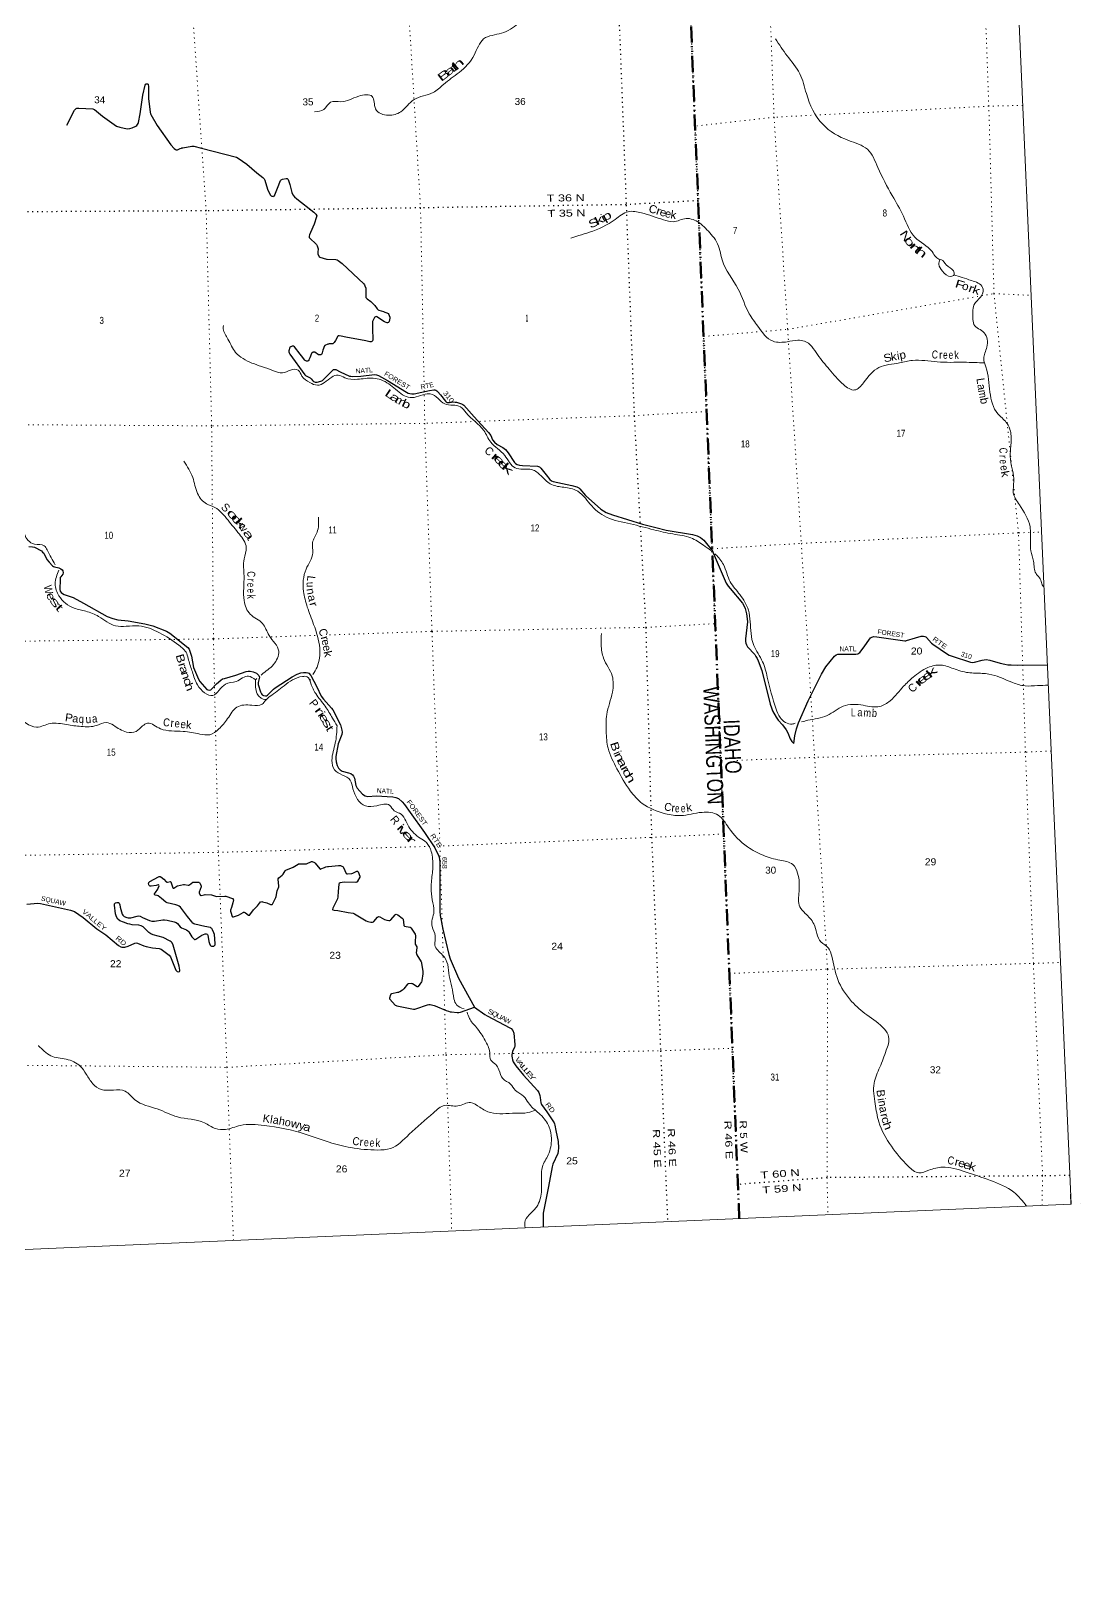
# Model space of a CAD drawing. Header units: feet. Extents: x 727543 to 978287, y 379550 to 572970.
# Drawn here: x 952060 to 978287, y 379550 to 418284 of the extents above; entities that cross this region are included whole.
import ezdxf
from ezdxf.enums import TextEntityAlignment as Align

# ---------------------------------------------------------------- set-up
doc = ezdxf.new("R2010")
doc.units = ezdxf.units.FT
doc.header["$LTSCALE"] = 80
doc.linetypes.add('DASH_DOUBLE_DOT', pattern=[9.2, 5, -1.2, 0.3, -1.2, 0.3, -1.2])
doc.linetypes.add('DOTTED', pattern=[1.5, 0.3, -1.2])
for name, color, linetype, lineweight in [('10', 7, 'DASH_DOUBLE_DOT', 70), ('29', 7, 'Continuous', 25), ('39', 7, 'Continuous', 13), ('4', 7, 'Continuous', 13), ('6', 7, 'DOTTED', 25), ('7', 7, 'DOTTED', 13)]:
    doc.layers.add(name, color=color, linetype=linetype, lineweight=lineweight)
doc.layers.add('30', color=7, linetype='Continuous')
doc.layers.add('41', color=7, linetype='Continuous')

msp = doc.modelspace()

# ---------------------------------------------------------------- linework, layer by layer
at = {"layer": '10'}
msp.add_line((967893.66, 434579.43), (969751.99, 388604.51), dxfattribs=at)
at = {"layer": '29'}
for points in [[(952956.45, 415930.41), (953146.66, 416305.9), (953167.22, 416332.1), (953189.18, 416348.85), (953205.92, 416356.17), (953222.66, 416359.31), (953254.5, 416360), (953601.34, 416342.57), (953624.59, 416333.83), (953647.36, 416321.63), (953841.88, 416154.19), (954198.66, 415908.4), (954276.05, 415882.02), (954462.25, 415840.15), (954527.02, 415845.31), (954583.59, 415861.08), (954675.65, 415902.95), (954702.85, 415925.98), (954720.64, 415945.88), (954734.23, 415969.94), (954744.69, 415997.16), (954789.63, 416215.95), (954854.16, 416677.96), (954911.22, 416934.53), (954920.44, 416955.97), (954932.99, 416963.29), (954969.6, 416962.25), (954983.2, 416957.01), (954990.53, 416943.4), (954994.1, 416895.63), (954997.82, 416599.79), (955034.46, 416253.61), (955042.83, 416211.75), (955049.07, 416200.05), (955211.27, 415926.92), (955554.99, 415441.37), (955634.91, 415349.24), (955666.29, 415322.03), (955681.99, 415315.75), (955699.29, 415312.89), (955716.51, 415313.65), (955737.43, 415322.03), (955787.31, 415344.52), (955814.84, 415356.57), (955829.49, 415361.8), (955854.59, 415365.99), (956075.32, 415404.72), (956104.05, 415406.04), (956128.67, 415403.67), (956319.72, 415355.21), (957189.39, 415131.53), (957235.16, 415110.47), (957454.17, 414953.01), (957700.02, 414739.62), (957854.7, 414622.82), (957880.79, 414587.58), (957896.54, 414557.92), (957964.4, 414331.28), (957988.59, 414273.22), (958042.62, 414183.6), (958059.73, 414164.36), (958071.24, 414158.09), (958086.92, 414153.89), (958104.71, 414151.81), (958120.4, 414155.98), (958139.26, 414169.08), (958151.79, 414189.49), (958213.23, 414359.5), (958287.78, 414547.47), (958298.24, 414558.98), (958309.07, 414568.39), (958324.39, 414576.78), (958340.08, 414583.06), (958436.32, 414595.62), (958456.2, 414594.57), (958468.75, 414591.43), (958477.12, 414584.1), (958484.44, 414572.59), (958525.63, 414447.12), (958572.34, 414248.6), (958589.05, 414207.28), (958603.69, 414186.34), (958639.26, 414144.47), (958700.94, 414089.67), (959127.12, 413758.45), (959176.95, 413706.94), (959197.87, 413667.17), (959194.97, 413636.76), (959134.96, 413454.62), (959102.9, 413380.72)], [(959102.9, 413380.72), (959019.74, 413189.05), (959009.57, 413156.36), (959009.58, 413134.39), (959011.67, 413126.01), (959025.27, 413106.13), (959041.1, 413088.75), (959163.09, 412976), (959187.41, 412947.02), (959205.2, 412917.72), (959224.81, 412862.27), (959229.26, 412842.35), (959222.16, 412753.53), (959225.08, 412732.45), (959228.22, 412718.84), (959257.51, 412644.53), (959262.74, 412637.2), (959271.92, 412631.55), (959444.76, 412584.86), (959461.45, 412582.31), (959675.95, 412572.3), (959706.87, 412562.15), (959731.39, 412548.23), (959834.56, 412475.67), (960369.51, 411965.06)], [(960369.51, 411965.06), (960389.37, 411940.09), (960401.93, 411916.01), (960420.76, 411860.54), (960423.47, 411829.06), (960425.99, 411625.03), (960430.18, 411614.56), (960436.33, 411605.83), (960456.33, 411588.39), (960545.25, 411528.73), (960558.02, 411517.23), (960647.64, 411422.08), (960704.26, 411342.42), (960729.36, 411318.34), (960749.24, 411308.92), (960864.52, 411274.64), (960898.83, 411260.77), (960950.09, 411239.84), (960977.28, 411221), (960996.11, 411196.92), (961009.71, 411170.75), (961022.27, 411130.98), (961021.35, 411108.11), (961005.53, 411022.12), (960998.21, 411009.56), (960990.55, 411000.93), (960982.51, 410995.95), (960965.78, 410992.81), (960956.36, 410991.76), (960933.35, 410998.04), (960889.86, 411017.4), (960699.4, 411141.11), (960681.24, 411146.68), (960665.55, 411143.54), (960651.95, 411137.26), (960643.32, 411126.1), (960603.83, 411061.89), (960594.42, 411045.15), (960592.32, 411026.64), (960586.49, 410851.42), (960586.59, 410848.34)], [(960586.59, 410848.34), (960596.09, 410567.75), (960587.1, 410542.72), (960572.45, 410528.06), (960553.62, 410515.5), (960524.42, 410514.25), (960419.58, 410540.72), (959920.01, 410635.23), (959805.16, 410659.53), (959760.69, 410668.33), (959748.67, 410669.39), (959739.77, 410668.33), (959732.98, 410664.68), (959726.8, 410658.25), (959665.83, 410552.58), (959633.07, 410498.76), (959618.96, 410479.4), (959609.54, 410472.08), (959598.56, 410468.95), (959511.22, 410465.28), (959492.15, 410461.18), (959477.22, 410456.91), (959400.33, 410424.99), (959395.1, 410420.8), (959390.26, 410413.22), (959353.35, 410311.97), (959323.97, 410211.98), (959319.79, 410205.18), (959310.62, 410194.52), (959304.62, 410191.04), (959296.25, 410188.95), (959267.49, 410188.95), (959254.41, 410190.52), (959242.28, 410195.42), (959146.67, 410256.47), (959136.97, 410260.13), (959128.88, 410260.66), (959111.62, 410256.99), (959096.98, 410253.33), (959083.38, 410247.05), (959072.92, 410239.2), (959065.02, 410228.76), (959026.23, 410117.42), (959002.83, 410062.83), (958996.03, 410052.36), (958986.95, 410044.31), (958973.02, 410036.66), (958957.33, 410034.05), (958940.06, 410036.14), (958925.94, 410041.37), (958910.25, 410049.75), (958902.39, 410057.03), (958814.6, 410166.31), (958784.13, 410205.71)], [(958784.13, 410205.71), (958640.88, 410390.98), (958618.68, 410404.66), (958581.25, 410406.68), (958546.5, 410391.41), (958528.95, 410378.42), (958518.49, 410361.67), (958509.22, 410320.35), (958501.75, 410291.54), (958501.75, 410268.51), (958509.07, 410241.3), (958526.66, 410211.93), (958898.22, 409695.94), (958919.14, 409672.91), (958933.47, 409663), (959034.21, 409614.3), (959042.58, 409608.02), (959054.91, 409594.53), (959101.16, 409539.98), (959117.9, 409528.46), (959139.86, 409515.9), (959158.47, 409509.66), (959178.57, 409506.48), (959203.68, 409507.53), (959299.92, 409532.65), (959321.88, 409542.07), (959338.79, 409552.86), (959595.96, 409812.13), (959613.74, 409824.69), (959630.75, 409827.35), (959652.45, 409827.83), (959670.23, 409821.55), (959780.19, 409769.4), (960012.3, 409662.45), (960025.9, 409658.26), (960046.89, 409654.99), (960079.25, 409653.02), (960302.03, 409661.16), (960639.96, 409698.04), (960693.5, 409693.72), (960736.2, 409679.19), (960960.58, 409549.11), (961436.54, 409254.94), (961476.83, 409235.38), (961518.67, 409222.82), (961573.07, 409216.54), (961627.89, 409219.81), (962016.76, 409298.62), (962121.22, 409317.03), (962150.51, 409317.03), (962173.35, 409311.24), (962198.63, 409294), (962221.64, 409270.97), (962289.45, 409188.33), (962416.22, 409030.22), (962434, 409015.58), (962458.56, 409003.89), (962487.35, 408996.73), (962512.46, 408996.73), (962625.44, 409014.53), (962655.39, 409013.13), (962688.2, 409007.2), (962812.69, 408968.47), (962847.1, 408949.83), (962872.31, 408930.79), (963132.31, 408642.48), (963486.87, 408253.73), (963541.81, 408179.23), (963589.93, 408068.27), (963634.64, 408008.55), (963705, 407948.94), (963849.36, 407873.58), (963908.21, 407827.82), (963974.9, 407745.88), (964133.43, 407497.35), (964161.1, 407473.73), (964207.13, 407450.7), (964259.44, 407433.95), (964333.3, 407424.12), (964713.44, 407406.74), (964761.76, 407390.84), (964797.13, 407362.77), (964927.06, 407190.23), (965023.08, 407075.97), (965060.74, 407046.66), (965103.94, 407028.06), (965565.41, 406926.89), (965696.76, 406889.65), (965740.7, 406870.81), (965771.41, 406845.7), (965914.18, 406678.95), (966290.31, 406332.82), (966422.75, 406251.14), (966581.48, 406190.62), (967334, 405957.32), (967666.14, 405874.74)], [(967666.14, 405874.74), (967926.67, 405809.97), (968585.22, 405697.93), (968701.14, 405664.96), (968784.82, 405625.18), (968862.23, 405564.47), (968902.99, 405517.92), (969077.06, 405302.15)], [(952003.72, 405401.33), (952098.22, 405395.14), (952150.67, 405381.58), (952322.1, 405290.46), (952351.1, 405264.08), (952380.68, 405231.84), (952451.91, 405078.52), (952514.36, 405009.91)], [(969077.06, 405302.15), (969426.18, 404484.81), (969474.16, 404407.29), (969522.01, 404354.2), (969829.47, 403988.04), (969863.77, 403931.65), (969895.63, 403853.2), (969934.83, 403723.26), (969952.01, 403597.31), (969954.44, 403517.31), (969909.8, 403090.89), (969907.87, 403026.96), (969912.77, 402987.73), (969929.93, 402943.6), (969960.61, 402893.11), (970136.57, 402699.91), (970165.17, 402656.74), (970199.47, 402602.81), (970226.43, 402548.87), (970315.16, 402302.33), (970520.48, 401462.76), (970554.78, 401369.59), (970584.18, 401296.04), (970672.4, 401134.22), (970726.31, 401063.13), (970829.23, 400947.89), (970919.89, 400820.41), (970962.85, 400749.01), (971025.46, 400596.4), (971066.91, 400526.2), (971112.48, 400479.5), (971138.94, 400669.21), (971182.08, 400849.83), (971229.11, 400993.9), (971471.54, 401544.7)], [(952514.36, 405009.91), (952594.55, 404921.82), (952625.47, 404903.14), (952644.3, 404896.86), (952755.94, 404872.12), (952803.32, 404846.61), (952834.7, 404819.4), (952857.72, 404790.09), (952864.03, 404747.07), (952855.63, 404712.62), (952801.23, 404647.72), (952790.76, 404624.69), (952785.81, 404574.69), (952780.84, 404331.05), (952790.76, 404287.63), (952811.69, 404256.22), (952843.07, 404226.91), (952886.96, 404201.94), (953108.96, 404127.05), (953374.03, 403982.42), (953964.54, 403653.27), (954100.27, 403601.74), (954232.35, 403573.71), (954484.78, 403547.63), (954901.72, 403471.9), (955102.74, 403418.78), (955443.78, 403282.7), (955523.62, 403238.47), (955978.33, 402875.51), (956008.69, 402836.76), (956029.61, 402786.52), (956065.43, 402661.55), (956121.29, 402374.61), (956243.03, 402085.16), (956274.35, 402028.87), (956448.07, 401831.84), (956475.27, 401817.18), (956524.21, 401815.55), (956554.78, 401821.37), (956577.79, 401844.4), (956693.04, 401973.3), (956801.67, 402064.23), (956845.61, 402091.44), (956890.33, 402105.34), (957172.62, 402190.46), (957430.76, 402277.2), (957481.66, 402286.15), (957531.88, 402286.15), (957609.29, 402271.49), (957688.52, 402235.11), (957718.09, 402210.78), (957747.38, 402177.28), (957764.12, 402139.59), (957762.55, 402101.45), (957732.74, 402003.51), (957734.26, 401954.04), (957790.81, 401771.79), (957814.33, 401718.78), (957833.17, 401695.75), (957866.64, 401674.82), (957916.72, 401667.16), (957944.06, 401670.63), (957971.26, 401689.47), (958117.58, 401835.49), (958161.65, 401871.62), (958585.89, 402149.1), (958705.63, 402210.76), (958795.61, 402242.17), (958864.64, 402256.82), (958934.22, 402255.42), (958977.63, 402248.45), (958998.55, 402235.89), (959047.75, 402176.76), (959198.04, 401891.36), (959308.21, 401662.25), (959364.68, 401584.09), (959568.38, 401365.99), (959601.13, 401318.9), (959788.66, 400948.88), (959827.09, 400816.44), (959831.28, 400766.19), (959819.85, 400705.82), (959732.35, 400472.91), (959672.03, 400155.89), (959674.35, 400092.05)], [(971471.54, 401544.7), (971802.37, 402210.74), (971917.22, 402391.98), (972127.95, 402661.67), (972169.61, 402698.45), (972210.79, 402714.21), (972326.18, 402712.2), (972663.83, 402713.83), (972716.05, 402720.52), (972765.05, 402754.84), (972848.33, 402859.23), (973031.05, 403115.91), (973064, 403137.31), (973113.01, 403149.57), (973189.21, 403146.53), (973887.34, 403046.59), (973910.63, 403046.6), (973930.42, 403049.99), (974149.2, 403120.25), (974296.56, 403161.83), (974329.64, 403165.51), (974354.15, 403164.28), (974389.67, 403154.47), (974411.73, 403140.99), (974428.88, 403127.5), (974554.56, 402987.76), (974589.39, 402958.33), (974949.17, 402712.95), (974996.15, 402689.87), (975064.76, 402662.9), (975530.34, 402510.9), (975584.96, 402505.55), (975628.35, 402510.9), (975814.57, 402562.21), (975866.04, 402572.19), (975917.5, 402574.64), (976008.61, 402564.35), (976265.26, 402490.83), (976387.98, 402461.86), (976459.04, 402447.15), (976540.81, 402442.6), (976706.82, 402439.21), (977447.82, 402449.24)], [(959674.35, 400092.05), (959678.53, 400025.06), (959705.03, 399928.97), (959741.3, 399861.76), (959784.78, 399819.56), (959833.36, 399790.58), (959992.66, 399748.47), (960050.96, 399725.68), (960088.62, 399694.27), (960113.73, 399660.78), (960141.05, 399614.01), (960176.5, 399426.29), (960206.53, 399361.45), (960343.88, 399216.93), (960405.81, 399175.48), (960473.61, 399158.31), (960685.16, 399174), (961099.44, 399150.56), (961176.61, 399133.19), (961239.38, 399103.88), (961332.19, 399019.49), (961390.03, 398957.33), (961528.44, 398754.97), (961888.38, 398257.61), (962144.44, 397871.28), (962245.58, 397659.56), (962260.42, 397592.31), (962269.53, 397513), (962268.79, 396277.54), (962282.27, 396180.65), (962348.88, 395837.53), (962494.76, 395205.62), (962533.05, 395095.75), (962734.02, 394615.92), (963139.04, 393889.82), (963394.53, 393708.8), (963455.13, 393671.03), (964022.13, 393377.92), (964054.13, 393353.2), (964091.18, 393306.73), (964117.81, 393243.53), (964145.54, 392956.13), (964145.58, 392911.05), (964139.29, 392894.29), (964085.43, 392782.04), (964072.34, 392701.68), (964072.35, 392668.19), (964077.39, 392622.89), (964086.99, 392573.98), (964105.82, 392521.63), (964168.35, 392421.06), (964364.19, 392188.74), (964712.6, 391809.96), (964746.05, 391755.38), (964771.15, 391682.1), (964781.18, 391629.91), (964796.26, 391502.06), (964802.54, 391479.03), (964813.52, 391455.31), (964948.46, 391272.32), (965126.7, 391001.47), (965139.39, 390972.37), (965147.76, 390943.06), (965167.33, 390806.88), (965229.09, 390530.1), (965237.07, 390375.24), (965229.36, 390294.05), (965216.8, 390237.53), (965097.54, 389963.27), (965076.28, 389897.56), (964981.95, 389408.9), (964856.93, 388740.62), (964854.59, 388670.09), (964849.11, 388390.98)], [(958211.11, 396796.64), (958250.03, 396897.66), (958251.71, 396924.12), (958229.61, 397082.78), (958233.3, 397100.74), (958247.94, 397119.58), (958336.79, 397189.2), (958356.74, 397211.7), (958411.83, 397295.09), (958427.87, 397312.19), (958605.58, 397388.84), (958729.16, 397465.02), (958738.57, 397469.21), (958755.25, 397471.79), (958905.99, 397470.23), (958938.38, 397473.39), (958954.07, 397477.59), (959051.36, 397525.73), (959069.14, 397532.02), (959082.09, 397529.46), (959141.33, 397504.8), (959156.92, 397492.44), (959273.14, 397348.84), (959277.32, 397344.13), (959283.41, 397341.52), (959291.97, 397340.99), (959301.38, 397344.65), (959389.41, 397381.49), (959426.4, 397393.85), (959461.96, 397401.71), (959487.59, 397405.23), (959740.44, 397433.51), (959764.3, 397433.64), (959788.36, 397427.36), (959841.71, 397407.47), (959855.45, 397397.14), (959867.87, 397381.3), (959934.83, 397233.7), (959941.11, 397227.42), (959948.04, 397225.54), (959965.17, 397224.28), (960070.52, 397233.58), (960102.21, 397239.98), (960116.86, 397245.21), (960196.36, 397284.99), (960203.68, 397287.08), (960214.55, 397286.25), (960223.56, 397280.8), (960230.88, 397271.38), (960270.39, 397160.34), (960272.75, 397149.95), (960270.65, 397139.47), (960218.35, 397036.89), (960211.02, 397024.33), (960201.61, 397015.95), (960190.1, 397010.72), (960173.84, 397007.8), (959882.41, 397011.1), (959835.46, 397009.68), (959785.24, 396995.03), (959760.18, 396982.94), (959745.49, 396963.62), (959732.54, 396783.21), (959726.66, 396649.59), (959714.81, 396595.71), (959652.13, 396465.87), (959601.13, 396360.68), (959594.85, 396333.46), (959599.63, 396326.12), (959628.33, 396314.62), (959720.49, 396303.93), (959982.15, 396255.14)], [(955321.71, 396604.59), (955234.03, 396669.95), (955212.23, 396681.3), (955162.89, 396691.93), (955149.29, 396696.12), (955143.64, 396702.33), (955147.2, 396723.34), (955167.06, 396757.06), (955226.7, 396839.53), (955238.05, 396864.9), (955257.04, 396922.22), (955253.9, 396937.92), (955247.62, 396945.25), (955236.12, 396946.3), (955186.94, 396934.52), (955060.58, 396914.34), (955036.31, 396913.85), (955023.76, 396919.08), (955011.2, 396928.5), (955001.91, 396945.59), (954997.6, 396981.89), (954999.7, 396998.63), (955007.02, 397009.1), (955031.01, 397028.6), (955243.44, 397146.23), (955261.22, 397152.51), (955274.61, 397153.35), (955289.46, 397152.51), (955299.93, 397148.32), (955379.9, 397090.65), (955438.01, 397023.76), (955444.29, 397018.53), (955452.66, 397015.38), (955464.69, 397015.39), (955471.49, 397016.43), (955541.06, 397032.66), (955544.72, 397032.66), (955547.33, 397030.56), (955552.04, 397025.33), (955588.98, 396924.97), (955605.4, 396869.36), (955608.02, 396864.65), (955611.86, 396862.95), (955615.86, 396862.56), (955623.71, 396865.17), (955702.17, 396913.33), (955717.66, 396919.02), (955867.46, 396956.25), (955883.97, 396957.97), (955896.75, 396957.82), (955986.19, 396938.45), (955993.52, 396937.93), (956002.77, 396939.77), (956018.62, 396945.78), (956105.98, 397010.15), (956113.82, 397013.82), (956120.4, 397014.16), (956253.48, 397010.68), (956262.9, 397007.54), (956269.25, 397002.5), (956279.64, 396992.88), (956283.82, 396984.51), (956309.45, 396914.38), (956311.02, 396903.91), (956310.75, 396898.5), (956261.85, 396764.17), (956261.34, 396757.37), (956264.41, 396748.79), (956285.4, 396691.95), (956290.63, 396686.19), (956299.4, 396682.93), (956305.27, 396682.53), (956313.64, 396683.57), (956386.87, 396701.37), (956409.68, 396702.85), (956570.51, 396697.42), (956594.01, 396691.95), (956669.86, 396662.64), (956687.55, 396659.07), (956904.19, 396666.3), (956926.65, 396662.97), (957090.4, 396608.73), (957099.82, 396602.45), (957106.35, 396595.45), (957113.42, 396583.09), (957114.46, 396572.09), (957103.6, 396494.75), (957067.22, 396381.81)], [(957714.52, 396424.32), (957791.83, 396518.72), (957802.3, 396525.01), (957812.59, 396526.45), (957828.45, 396528.15), (957844.14, 396526.05), (957953.66, 396494.53), (958041.86, 396455.92), (958055.46, 396451.73), (958072.76, 396452.18), (958085.8, 396456.97), (958092.07, 396465.34), (958174.72, 396629.69), (958180.76, 396653.23), (958211.11, 396796.64)], [(951957.36, 396467.19), (952230.61, 396487.83), (952294.75, 396484.77), (953044.48, 396318.25), (953143.35, 396281.21), (953364.33, 396127.8), (953703.48, 395845.49), (953926.39, 395698.15), (954245.42, 395434.79), (954299.82, 395401.29), (954332.15, 395392.77), (954370.96, 395388.73), (954404.43, 395392.91), (954488.59, 395417.46), (954655.51, 395491.31), (954686.89, 395495.5), (954720.8, 395489.69), (954874.38, 395421.74), (954937.96, 395405.48), (955092.01, 395374.96), (955264.35, 395359.42), (955311.49, 395340.3), (955513.32, 395187.75), (955542.99, 395148.82), (955677.77, 394818.88), (955695.34, 394796.26), (955709.99, 394783.69), (955739.28, 394773.23), (955766.65, 394782.09), (955781.13, 394798.35), (955781.13, 394815.1), (955758.95, 394914.82), (955611.65, 395441.06), (955584.85, 395495.73), (955561.44, 395520.61), (955534.24, 395541.55), (955358.02, 395634.94), (955111.61, 395700.65), (955053.45, 395724.59), (955002.81, 395752.99), (954858.45, 395897.45), (954809.76, 395925.93), (954755.93, 395939.32), (954590.4, 395950.53), (954529.97, 395960.25), (954475.57, 395972.81), (954372.6, 396011.4)], [(954372.6, 396011.4), (954276.81, 396050.27), (954230.95, 396089.6), (954193.12, 396146.57), (954166.94, 396225.44), (954144.16, 396438.44), (954147.09, 396468.98), (954155.46, 396481.54), (954168.02, 396494.1), (954199.61, 396503.75), (954241.24, 396502.47), (954264.13, 396486.69), (954278.9, 396448.04), (954287.48, 396388.44), (954333.83, 396218.09), (954354.23, 396188.45), (954389.79, 396159.14), (954450.47, 396129.83), (954489.78, 396122), (954552.99, 396121.45), (954712.29, 396165.89), (954753.84, 396171.7), (954783.13, 396163.32), (954843.37, 396129.78), (955021.65, 396052.37), (955079.61, 396041.04), (955140.9, 396039.81), (955352.22, 396073.3), (955390.7, 396072.28), (955463.11, 396064.93), (955638.86, 396018.87), (955686.99, 396002.64), (955720.46, 395977), (955785.31, 395899.53), (955819.21, 395875.97), (955944.32, 395824.17), (955979.89, 395800.1), (956005, 395769.74), (956075.25, 395650.67), (956115.89, 395602.25), (956133.67, 395589.7), (956144.43, 395583.36), (956159.82, 395581.32), (956178.65, 395589.69), (956302.01, 395676.51), (956329.3, 395691.23), (956407.75, 395723.68), (956418.21, 395725.78), (956434.04, 395724.96), (956461.11, 395714.26), (956470.52, 395704.84), (956474.63, 395693.41), (956502.95, 395533.17), (956514.46, 395485.02), (956535.38, 395442.1), (956548.98, 395426.41), (956565.72, 395416.98), (956600.76, 395411.65), (956619.07, 395412.8), (956629.53, 395416.98), (956647.31, 395432.68), (956656.73, 395451.53), (956658.16, 395481.02), (956639.3, 395702.14), (956625.35, 395749.86), (956592.92, 395825.22), (956573.04, 395856.63), (956562.58, 395867.09), (956544.65, 395877.73), (956399.59, 395907.57), (956148.32, 395966.53), (956126.35, 395974.91), (956105.16, 395989.33), (956074.05, 396018.87), (955972.46, 396154.24), (955821.17, 396359.1), (955796.83, 396387.33), (955763.35, 396414.54), (955729.88, 396433.39), (955679.34, 396451.4), (955462.07, 396500.38), (955429.34, 396515.76), (955321.71, 396604.59)], [(957067.22, 396381.81), (957044.9, 396312.5), (957045.9, 396288.49), (957052.22, 396265.39), (957086.74, 396157.58), (957090.93, 396152.35), (957095.87, 396150.42), (957104.53, 396148.16), (957114.99, 396150.25), (957240.03, 396193.03), (957355.77, 396257.31), (957370.25, 396262.27), (957383.85, 396260.17), (957420.25, 396244.28), (957492.64, 396193.18), (957503.1, 396188.99), (957511.37, 396189.4), (957521.93, 396193.18), (957526.12, 396196.32), (957618.19, 396324), (957714.52, 396424.32)], [(959982.15, 396255.14), (960109.55, 396239.25), (960137.45, 396226.19), (960429.13, 396043.74), (960473.61, 396027.8), (960548.93, 396015.24), (960592.25, 396016.21), (960615.88, 396021.52), (960626.34, 396029.89), (960716.31, 396142.95), (960741.25, 396153.51), (960772.8, 396147.13), (960890.84, 396083.48), (960944.37, 396063.39), (960994.59, 396052.92), (961012.37, 396053.97), (961023.8, 396057.47), (961037.48, 396065.48), (961046.89, 396071.76), (961153.6, 396197.38), (961168.25, 396209.94), (961184.62, 396213.07), (961220.55, 396197.38), (961329.35, 396117.82), (961352.98, 396089.01), (961369.11, 395935.68), (961374.34, 395928.35), (961379.16, 395924.37), (961390.03, 395917.89), (961526.03, 395892.76), (961535.44, 395888.58), (961542.46, 395882.75), (961554.27, 395867.64), (961652.61, 395716.9), (961658.89, 395704.34), (961661.4, 395693.46), (961651.57, 395505.46), (961654.02, 395481.98), (961656.8, 395467.77), (961693.41, 395397.64), (961697.6, 395382.98), (961697.6, 395371.98), (961683.99, 395244.81), (961685.04, 395228.06), (961687.49, 395216.82), (961695.5, 395194.56), (961806.53, 395019.48), (961814.76, 395002.99), (961817.9, 394990.43), (961843.01, 394780.03), (961844.16, 394744.33), (961843.01, 394722.45), (961823.13, 394558.11), (961818.95, 394541.36), (961812.74, 394526.42), (961730.02, 394409.47), (961719.56, 394399), (961713.29, 394396.91), (961707.85, 394397.89), (961589.84, 394473.85), (961582.52, 394476.99), (961576.21, 394478.28), (961488.89, 394476.99), (961477.78, 394474.66), (961467.97, 394468.62), (961372.87, 394348.14), (961356.03, 394329.92), (961337.72, 394315.27), (961273.91, 394273.92), (961251.42, 394262.93), (961240.96, 394259.28), (961217.32, 394253.01), (961069.91, 394225.77), (961062.07, 394222.64), (961052.99, 394216.11), (961047.94, 394211.13), (961039.58, 394198.55), (961016.04, 394119.01), (961015.51, 394110.63), (961018.27, 394100.81), (961025.97, 394088.13), (961156.75, 393943.15), (961179.17, 393930.32), (961201.73, 393923.26), (961612.86, 393843.7), (961633.79, 393842.65), (961648.5, 393843.37), (961675.63, 393848.93), (961966.67, 393951.22), (961999.93, 393956.75), (962032.36, 393954.66), (962131.75, 393934.77), (962157.9, 393926.15), (962431.99, 393803.93), (962487.22, 393786.59), (962532.42, 393775.66), (962565.89, 393771.48), (962705.03, 393757.87), (962744.8, 393758.59), (962786.63, 393764.15), (963139.04, 393889.82)]]:
    msp.add_lwpolyline(points, dxfattribs=at)
at = {"layer": '39'}
for p, q in [((957704.27, 402102.69), (957665.85, 402070.7)), ((959044.39, 402078.14), (959025.79, 402035.14))]:
    msp.add_line(p, q, dxfattribs=at)
for points in [[(969330.06, 425942.12), (969295.02, 425897.81), (969297.47, 425848.78), (969369.98, 425773.49), (969601.65, 425481.99), (969789.29, 425297.5), (970178.31, 425206.66), (970380.49, 424976.37), (970467.48, 424667.11), (970555.21, 424305.24), (970602.16, 423833.89), (970752.95, 423503.69), (971147.21, 422965.63), (971230.25, 422500.24), (971001.53, 421963.73), (970459.8, 421495.74), (969874.44, 421088.21), (969148.98, 420729.99), (968483.08, 420470.08), (967898.81, 420196.26), (967525.37, 420067.21), (967060.23, 420105.43), (966714.83, 420097.32), (966457.82, 419869.12), (966088.46, 419392), (965750.77, 419121.07), (965450.46, 418985.75), (964926.6, 418832.56), (964623.12, 418796.29), (964555.5, 418736.03), (964230.11, 418461.69), (963815.47, 418231.25), (963365.92, 418088.05), (963130.32, 417682.79), (962754.6, 417249.88), (962363.83, 416949.82), (962105.44, 416747.87), (961627.43, 416568.75), (961293.45, 416265.62), (960990.6, 416178.76), (960668.78, 416337.94), (960581.68, 416649.23), (960245.62, 416655.79), (959797.87, 416516.74), (959539.62, 416505.13), (959375.17, 416324.34), (959143.65, 416265.55)], [(970656.62, 418088.12), (970945.7, 417666), (971262.49, 417217), (971428.11, 416719.52), (971834.33, 415953.28), (972480.38, 415550), (972951.11, 415327.81), (973215.67, 414872), (973571.9, 414171.97), (973849.51, 413660.15), (974140.27, 413128.78), (974565.55, 412770.55), (974667.65, 412636.22), (974756.69, 412569.99)], [(952662.75, 404945.77), (952463.28, 405316.75), (952391.01, 405422.28), (952144.11, 405463.92), (951898.21, 405718.22), (951827.76, 405943.32), (951823.51, 405947.14), (951653.9, 405980.71), (951464.96, 406035.54), (951319.46, 406226.3), (951085.52, 406252.42), (950521.45, 406210.5), (950425.13, 406095.08), (950234.01, 406085.27), (949911.43, 406273.48), (949611.05, 406409.49), (949467.7, 406752.23), (949294.93, 407000.27), (949277.44, 407179.56), (949260.92, 407456.1), (949028.23, 408075.58), (949064.72, 408614.1), (949001.21, 409092.67), (948783.39, 409737.23), (948243.71, 410310.14), (948085.38, 410591.34), (948070.68, 410948.97), (947973.36, 411030.91), (947745.57, 411055.33), (947480.68, 411440.25), (947227.74, 411481.57), (947118.15, 411874.69), (947234.11, 412208.84), (947092.66, 412515.23), (947056.4, 412821.1), (947025.13, 413070.54), (947020.5, 413351.75), (946953.46, 413666.12), (946792.65, 413724.46), (946643.22, 413874.51), (946642.01, 414283.47), (946501.82, 414527.16), (946400.69, 414681.79), (946334.52, 414783.02)], [(975886.07, 409990.67), (975363.69, 410006.19), (974697.83, 410015.59), (974079.1, 410051.78), (973750.68, 409989.9), (973238.93, 409875.82), (972852.49, 409492.97), (972633.38, 409313.34), (972355.4, 409446.48), (971995.3, 409834.48), (971705.26, 410197.82), (971380.18, 410535.02), (971217.35, 410554.78), (970948.26, 410518.3), (970593.63, 410531.98), (970213.99, 410906.8), (970001.43, 411219.56), (969724.69, 411830.64), (969322.29, 412562.66), (969185.1, 413019.12), (969046.08, 413202.12), (968753.9, 413490.43), (968424.65, 413598.6), (968099.19, 413518.65), (967860.15, 413564.75), (967306.94, 413740.07), (966977.78, 413769.27), (966650.29, 413573.79), (966011.77, 413254.58), (965743.1, 413171.56), (965544.38, 413104.37)], [(974756.69, 412569.99), (974735.77, 412455.55), (974827.87, 412280.2), (975034.74, 412153.42), (975115.63, 412192.12), (975102.48, 412288.62), (974918.55, 412440.9), (974798.62, 412568.21), (974756.06, 412570.02)], [(975111.27, 412187.83), (975547.73, 412050.91), (975830.05, 411873.44), (975817.08, 411696.59), (975632.67, 411472.22), (975584, 411127.45), (975613.59, 410948.8), (975864.92, 410745.4), (975936.3, 410386.71), (975856.54, 410094.97), (975911.81, 409889.32), (976011.61, 409258.78), (976207.69, 408720.38), (976421.22, 408504.87), (976537.83, 408209.31), (976528.23, 407852.43), (976524.26, 407580.88), (976609.84, 407028.56), (976596, 406752.44), (976749.76, 406442.65), (977013.03, 405895.65), (977024.55, 405521.66), (977034.6, 405291.35), (977100.58, 405035.65), (977163.38, 404725.11), (977225.89, 404651.46), (977295.08, 404527.54), (977333.06, 404420.2), (977362.21, 404380.38)], [(956864.93, 410922.1), (956863.46, 410844.05), (956980.29, 410582.94), (957171.62, 410250.83), (957355.55, 410098.55), (957579.82, 409986.87), (958078.47, 409810.7), (958345, 409741.74), (958539.68, 409808.71), (958735.84, 409808.94), (958827.13, 409657.29), (959023.16, 409500.39), (959214.28, 409431.74), (959570.13, 409634.29), (959731.16, 409687.34), (959898.55, 409619.22), (960212, 409581.1), (960602.94, 409607.8), (960807.37, 409565.95), (961167.6, 409329.82), (961527.36, 409122.84), (961958.27, 409215.64), (962032.12, 409216), (962228.14, 409098.32), (962394.76, 408965.94), (962786.81, 408892.39), (962928.93, 408740.39), (963369.25, 408301.97), (963541.5, 408009.8), (963891.3, 407679.53), (964150.46, 407365.18), (964569.31, 407322.49), (964797.61, 407172.55), (965030.79, 406968.19), (965328.31, 406886.7), (965663.83, 406813.29), (965866.33, 406653.89), (966021.2, 406465.28), (966437.74, 406136.76), (967032.89, 405966.25), (967617, 405818.89), (968089.24, 405715.08), (968544.99, 405617.01), (968853.73, 405435.59), (969043.02, 405299.79)], [(955877.93, 407538.05), (956099.61, 407128.58), (956221.93, 406723.98), (956443.64, 406468.4), (956648.49, 406379.99), (956982.91, 406057.46), (957266.06, 405709.95), (957437.23, 405376.78), (957381.46, 405090.35), (957381.39, 404667.15), (957383.32, 404051.69), (957536.76, 403709.48), (957842.11, 403478.56), (958007.44, 403179.5), (958248.55, 402785.23), (958114.33, 402452.14), (957826, 402204.06), (957809.67, 402190.46)], [(959240.03, 406132.04), (959205.05, 405757.62), (959093.24, 405498.61), (959096.39, 405245.66), (958930, 404831.9), (958865.8, 404281.8), (958961.17, 403889.95), (959119.48, 403454.86), (959271.92, 402861.51), (959203.71, 402388.14), (959101.1, 402207.53)], [(969138.32, 405221.2), (969160.07, 405201.75), (969353.22, 404950.73), (969527.66, 404516.49), (969766.77, 404199.05), (969979.22, 403811.36), (970044.3, 403225.56), (970112.3, 402931.49), (970333.98, 402522.01), (970451.11, 402139.42), (970671.84, 401336.47), (970769.85, 401130.53), (971072.85, 400965.4), (971150.99, 400983.24)], [(957665.85, 402070.7), (957492.37, 402164.18), (957183.89, 402030.45), (956916.5, 401961.67), (956603.64, 401679.89), (956217.73, 401943.01), (956091.46, 402268.43), (955997.18, 402563.48), (955948.17, 402730.19), (955753.16, 402934.98), (955267.59, 403247.51), (954753.12, 403416.77), (954440.09, 403408.35), (954172.49, 403420.55), (953749.74, 403653.37), (953431.53, 403782.37), (953138.16, 403862.05), (952757.85, 404166.85), (952664.73, 404470.85), (952757.53, 404810.54)], [(976928.18, 388919.86), (976606.49, 389268.13), (976022.83, 389561.3), (975392.66, 389777.1), (974826.39, 389893.01), (974486.71, 389814.33), (974237.36, 389748.53), (973971.7, 389916.74), (973551.21, 390414.95), (973234.03, 391025.92), (973148.01, 391470.9), (973116.77, 391989.65), (973261.62, 392390.12), (973423.55, 392811.75), (973482.62, 393150.99), (973377.67, 393339.84), (972938.27, 393697.33), (972558.53, 394035.69), (972210.24, 394584.28), (972060.55, 395163.59), (971979.16, 395365.84), (971791.09, 395519.93), (971611.66, 395972.13), (971399.83, 396232.28), (971263.57, 396401.26), (971243.88, 396776.84), (971209.66, 397236.71), (971084.86, 397456.91), (970765.8, 397563.59), (970344.73, 397687.16), (969957.54, 397897.56), (969483.24, 398380.77), (969226.52, 398687.15), (968822.32, 398758.97), (968288.6, 398678.15), (967905.95, 398724.77), (967328.12, 398983.84), (967028.73, 399294.04), (966696.25, 399849.53), (966473.31, 400360.19), (966426.88, 400782.96), (966441.27, 401202.87), (966581.79, 401763.08), (966576.65, 402169.81), (966361.44, 402610), (966301.52, 402942.97), (966308.78, 403228.86)], [(959704.41, 400923.23), (959590, 401114.63), (959408.75, 401408.79), (959171.66, 401726.34), (959048.89, 401985.12), (958955.5, 402146.23), (958841.82, 402154.4), (958380.68, 401923.53), (958032.59, 401658.12), (957922.29, 401563.2), (957832.68, 401459.25), (957579.1, 401435.74), (957199.51, 401385.34), (956971.67, 401101.98), (956750.64, 400843.28), (956527.6, 400699.89), (956278.05, 400715.06), (955859.95, 400782.09), (955298.33, 400847.62), (955129.68, 400939.96), (954971.53, 400986.29), (954845.73, 400916.88), (954684.9, 400782.85), (954447.13, 400766.25), (954120.86, 400933.29), (953937.02, 401006.61), (953704.34, 400931.56), (953311.38, 400904.74), (952951.02, 400950.52), (952539.06, 400977.37), (952375.91, 400926.24), (952193.86, 400888.28), (951937.95, 400986.14), (951642.16, 401227.69), (951395.38, 401344.26), (951215.48, 401458.28), (951135.21, 401456.23)], [(957665.85, 402070.7), (957712.41, 401722.56), (957788.37, 401626.94), (957861.88, 401590.17), (957937.28, 401576.42)], [(971307.42, 401020.64), (971462.32, 401058.85), (971943.4, 401179.41), (972347.96, 401409.33), (972848.23, 401433.71), (973264.32, 401405.05), (973519.73, 401548.12), (973856.7, 401910.13), (974093.65, 402135.25), (974465.2, 402377.6), (974783.54, 402438.95), (975099.64, 402350.34), (975470.92, 402250.47), (975821.74, 402232.53), (976136.03, 402178.25), (976575.98, 402003.03), (976891.76, 401920.48), (977198.95, 401924.54), (977468.94, 401939.56)], [(962877.49, 393847.13), (962691.94, 393946.24), (962625.2, 394100.66), (962571.43, 394393.46), (962504.17, 394673.39), (962471.31, 394953.11), (962339.51, 395191.17), (962148.37, 395442.29), (962158.38, 395675.68), (962077.75, 395902.26), (962084.04, 396090.91), (962124.61, 396281.36), (962082.94, 396574.8), (962053.05, 396874.93), (962086.22, 397245.21), (962092.32, 397591.78), (962056.05, 397782.23), (961935.08, 398006.69), (961781.81, 398114.01), (961497.81, 398400.73), (961261.79, 398736.56), (961133.25, 398796.59), (961020.97, 398932.41), (960699.77, 398925.58), (960412.96, 398918.54), (960101.51, 399349.33), (960031.45, 399560.54), (959640.84, 399824.96), (959577.13, 400055.41), (959661.03, 400492.69), (959704.41, 400923.23)], [(964404.34, 388375.59), (964402.35, 388555.16), (964548.22, 388743.07), (964717.55, 388946.4), (964811.44, 389315.83), (964808.31, 389645.72), (964833.29, 389902.18), (964979.5, 390199.45), (965059.27, 390606.61), (965005.82, 390893.35), (964781.15, 391205.47), (964512.85, 391462.65), (964399.19, 391624.71), (964223.96, 391765.31), (964156.67, 391814.4), (964039.4, 391968.18), (963842.2, 392103.56), (963747.55, 392327.38), (963667.96, 392456.82), (963548.88, 392567.98), (963518.65, 392758.75), (963401.72, 393060.36), (963184.49, 393385.02), (963008.85, 393610.64), (962955.63, 393766.81)], [(952239.67, 392923.99), (952243.43, 392920.96), (952551.43, 392678.03), (952936.31, 392589), (953291.24, 392415.37), (953441.3, 392214.72), (953605.47, 391976.35), (953809.04, 391835.23), (954414.18, 391788.2), (954655.95, 391574.17), (955213.93, 391346.46), (955717.78, 391148.29), (956390.84, 391001.58), (956671.47, 390856.42), (956915.29, 390834.87), (957286.28, 390933.42), (957880.81, 390934.42), (958911.36, 390719.51), (959506.5, 390516.03), (960047.51, 390380.57), (960716.01, 390320.68), (961037.65, 390357.91), (961506.44, 390712.71), (962115.17, 391253.08), (962394.89, 391433.88), (962721.19, 391420.73), (963038.26, 391506.31), (963266.88, 391388.79), (963538.81, 391255.32), (964164.55, 391239.75), (964471.21, 391253.91), (964661.62, 391320.05)]]:
    msp.add_spline(points, degree=3, dxfattribs=at)
at = {"layer": '4'}
for p, q in [((978025.59, 389217.86), (978036.74, 388968.45)), ((978025.59, 389217.86), (978036.74, 388968.45)), ((978025.59, 389217.86), (978036.74, 388968.45)), ((978286.51, 388979.29), (978278.9, 388978.95)), ((978286.51, 388979.29), (978278.9, 388978.95)), ((978286.51, 388979.29), (978278.9, 388978.95))]:
    msp.add_line(p, q, dxfattribs=at)
msp.add_lwpolyline([(969937.84, 572954.67), (978041.59, 388968.11), (947496.78, 387643.8), (916945.33, 386361.5), (886396.97, 385118.33), (855846.95, 383920.08), (825295.31, 382766.75), (794742.09, 381652.54), (764187.38, 380580.36), (733631.22, 379550.22), (727552.54, 563611.91)], dxfattribs=at)
msp.add_lwpolyline([(969937.84, 572954.67), (978041.59, 388968.11), (947496.78, 387643.8), (916945.33, 386361.5), (886396.97, 385118.33), (855846.95, 383920.08), (825295.31, 382766.75), (794742.09, 381652.54), (764187.38, 380580.36), (733631.22, 379550.22), (727552.54, 563611.91)], dxfattribs=at)
at = {"layer": '6'}
for points in [[(966182.81, 434504.8), (966300.09, 430054.06), (966535.17, 424720.77), (966721.72, 419271.53), (966926.96, 413928.58), (967126.06, 408664.26), (967415.17, 403380.4), (967560.67, 398135.53), (967785.66, 392801.72), (967959.29, 388526.33)], [(969751.99, 388604.51), (969717.51, 389457.63), (969579.89, 392862.22), (969504.34, 394731.36), (969363.46, 398216.59), (969289.71, 400041.25), (969150.96, 403473.88), (969075.33, 405345.01), (968931.96, 408781.85), (968860.81, 410652.23), (968723.73, 414043.66), (968648.39, 415907.5), (968511.45, 419324.13), (968429.98, 421310.96), (968292.14, 424720.95), (968220.35, 426497.12), (968075.53, 430079.98), (967999.57, 431959.14), (967893.66, 434579.43)], [(968723.73, 414043.66), (966926.11, 413944.73), (961789.44, 413863.96), (956436.01, 413789.97), (951088.32, 413760.84), (946383.85, 413614.32)], [(978010.1, 389683.07), (977327.39, 389674.7), (971944.14, 389629.52), (969717.51, 389457.63)]]:
    msp.add_lwpolyline(points, dxfattribs=at)
at = {"layer": '7'}
msp.add_line((969330.24, 400042.83), (969289.71, 400041.25), dxfattribs=at)
for points in [[(969787.87, 434662.26), (969884.32, 431934.01), (970235.08, 426554.18), (970418.4, 421513.8), (970619.71, 416130.14), (970960.3, 410828.74), (971301.31, 405480.8), (971634.25, 400132.43), (971956.26, 394838.16), (971944.14, 389629.52), (971964.49, 388701.28)], [(977313.23, 388936.05), (977327.39, 389674.7), (977097.62, 394983.97), (976899.79, 400262.53), (976726.09, 405736.74), (976113.13, 411720.32), (975984.85, 416405.2), (975789.05, 421760.81), (975510.54, 426919.69), (975262.61, 432189.52), (975117.04, 434896.14)], [(960814.71, 434271.38), (960971.49, 429892.29), (961234.48, 424566.55), (961466.38, 419255.37), (961789.44, 413863.96), (961877.31, 409514.41)], [(957115.62, 388056.31), (956955.32, 392386.02), (956739.25, 397781.05), (956616.59, 403091.92), (956572.04, 408417.04), (956436.01, 413789.97), (956074.61, 419063.94), (955939.98, 422147.27)], [(976832.21, 416425.71), (975984.85, 416405.2), (970619.71, 416130.14), (968648.39, 415907.5)], [(968860.81, 410652.23), (970960.3, 410828.74), (976113.13, 411720.32), (977041.33, 411677.99)], [(961881.13, 409300.04), (961895.75, 408479.33), (962075.22, 403280.8), (962268.02, 398110.3)], [(968932.13, 408774.33), (967129.67, 408672.55), (961895.75, 408479.33), (956572.04, 408417.04), (951217.15, 408448.27), (946611.58, 408276.91)], [(969075.33, 405345.01), (971301.31, 405480.8), (976731.83, 405743.12), (977301.83, 405763.45)], [(959518.43, 403192.33), (962075.22, 403280.8), (967419.21, 403380.61), (969150.96, 403473.88)], [(946838.05, 402969.04), (951307, 403030.37), (956616.59, 403091.92), (959229.21, 403182.32)], [(977542.81, 400292.6), (976899.79, 400262.53), (971634.25, 400132.43), (969689.36, 400056.79)], [(969363.46, 398216.59), (967536.58, 398132.24), (962271.55, 397915.1), (962253.25, 397914.58)], [(962143.59, 397911.48), (956740.42, 397758.84), (951431.78, 397679.12), (947066.19, 397622.09)], [(962274.59, 397940.83), (962275.58, 397915.31), (962425.54, 392701.05), (962569.28, 388292.04)], [(969504.34, 394731.36), (971956.26, 394838.16), (977097.62, 394983.97), (977775.58, 395007.72)], [(947291.11, 392350.64), (951613.37, 392440.2), (956955.32, 392386.02), (962425.54, 392701.05), (967785.66, 392801.72), (969579.89, 392862.22)]]:
    msp.add_lwpolyline(points, dxfattribs=at)

# ---------------------------------------------------------------- texts
at = {"layer": '10', "width": 0.8}
for s, p in [('WASHINGTON', (968848.37, 401895.21)), ('IDAHO', (969355.38, 401071.92))]:
    msp.add_text(s, height=400, rotation=272.315, dxfattribs=at).set_placement(p)
at = {"layer": '30'}
for s, rotation, width, p in [('NATL', 4.228, 1.05, (960385.91, 409741.22)), ('FOREST', 328.282, 1.1, (961174.86, 409498.96)), ('310', 308.722, 1.2, (962444.23, 409104.95)), ('RTE', 323.705, 1.25, (974726.73, 402946.14)), ('FOREST', 305.893, 1.15, (961652.97, 398715.06)), ('RTE', 303.536, 1.2, (962131.1, 398018.12)), ('658', 269.966, 1.1, (962332.38, 397495.84)), ('VALLEY', 320.226, 1.2, (953604.2, 396022.58)), ('RD', 320.46, 1.25, (954271.51, 395502.66)), ('S', 332.663, 1.3, (963516.87, 393717.91)), ('Q', 332.663, 1.15, (963620.99, 393664.09)), ('U', 332.663, 1.2, (963725.95, 393609.83)), ('A', 332.663, 1.3, (963830.51, 393555.78)), ('V', 297.783, 1.35, (964174.29, 392542.95)), ('A', 301.872, 1.45, (964239.82, 392444.68)), ('L', 310.13, 1.9, (964330.94, 392336.71)), ('L', 310.13, 1.9, (964398.93, 392257.78)), ('E', 310.13, 1.65, (964468.73, 392176.66)), ('Y', 312.609, 1.75, (964536.82, 392097.9)), ('RD', 306.406, 1.2, (964980.81, 391346.21))]:
    msp.add_text(s, height=120, rotation=rotation, dxfattribs=dict(at, width=width)).set_placement(p, align=Align.CENTER)
for s, rotation, p in [('RTE', 11.457, (961966.69, 409360.58)), ('FOREST', 351.853, (973529.44, 403168.53)), ('NATL', 0.277, (972467.27, 402784.98)), ('310', 341.919, (975406.31, 402624.67)), ('NATL', 356.762, (960905.73, 399231)), ('SQUAW', 347.478, (952609.3, 396488.04)), ('W', 332.663, (963940.08, 393499.13))]:
    msp.add_text(s, height=120, rotation=rotation, dxfattribs=at).set_placement(p, align=Align.CENTER)
at = {"layer": '41'}
for s, rotation, width, p in [('h', 40.376, 1.95, (962792.97, 417388.64)), ('B', 37.432, 1.8, (962429.67, 417103.3)), ('a', 37.607, 1.85, (962574.55, 417216.89)), ('t', 37.607, 1.7, (962695.76, 417305.54)), ('i', 28.525, 1.25, (966394.09, 413525.6)), ('p', 28.525, 1.55, (966488.76, 413577.47)), ('C', 342.613, 1.05, (967567.13, 413736.93)), ('r', 341.547, 1.3, (967708.97, 413692.87)), ('e', 343.416, 1.1, (967823.38, 413659.38)), ('k', 351.177, 1.05, (968093.51, 413593.76)), ('S', 23.827, 1.4, (966147.75, 413397.56)), ('k', 26.693, 1.55, (966293.74, 413471.27)), ('N', 302.826, 1.45, (973823.17, 413105.33)), ('o', 306.826, 1.7, (973928.29, 412961.35)), ('r', 313.856, 2.2, (974048.82, 412830.22)), ('t', 319.852, 1.8, (974146.85, 412745.58)), ('h', 322.547, 1.8, (974244.59, 412675.33)), ('F', 342.583, 1.45, (975236.49, 411855.09)), ('o', 342.583, 1.1, (975373.9, 411813.18)), ('r', 339.108, 1.35, (975513.53, 411760.3)), ('k', 339.778, 1.35, (975638.74, 411715.28)), ('S', 12.41, 1.15, (973476.57, 410022.74)), ('k', 10.007, 1.1, (973624.75, 410050.65)), ('p', 12.296, 1.1, (973850.2, 410096.14)), ('C', 356.489, 0.8, (974631.45, 410100.41)), ('e', 359.376, 0.75, (974897.43, 410093.42)), ('e', 359.376, 0.75, (975037.06, 410091.98)), ('k', 1.006, 0.85, (975179.05, 410089.08)), ('L', 325.993, 1.7, (960977.61, 409120.24)), ('a', 327.428, 1.65, (961101.32, 409039.9)), ('m', 330.18, 1.3, (961245.59, 408952.58)), ('b', 335.369, 1.4, (961394.04, 408873.38)), ('m', 279.515, 0.9, (975737.33, 409201.37)), ('b', 281.604, 1.05, (975776.68, 409022.42)), ('r', 317.063, 2.15, (963600.19, 407572.23)), ('e', 317.063, 1.95, (963690.85, 407490.85)), ('e', 313.247, 1.95, (963786.01, 407380.72)), ('k', 316.109, 2.25, (963894.45, 407276.32)), ('C', 268.973, 0.75, (976250.14, 407800.16)), ('e', 272.162, 0.75, (976256.07, 407517.24)), ('e', 277.493, 0.9, (976277.21, 407353.13)), ('k', 281.512, 1.15, (976296.53, 407196.41)), ('o', 313.381, 1.95, (957025.11, 406130.04)), ('c', 310.557, 2.05, (957116.62, 406022.99)), ('k', 310.557, 2.1, (957217.05, 405914.66)), ('a', 305.593, 1.75, (957416.78, 405642.74)), ('W', 281.175, 0.85, (952397.58, 404309.01)), ('e', 270.099, 0.7, (957459.36, 404440.05)), ('C', 270.02, 0.75, (957461.38, 404710.4)), ('u', 272.272, 0.9, (958943.62, 404447.26)), ('e', 294.165, 1.3, (952467.01, 404115.39)), ('s', 307.36, 2, (952585.31, 403947.81)), ('e', 270.261, 0.7, (957462.23, 404293)), ('k', 270.261, 0.85, (957462.84, 404147.76)), ('n', 279.472, 1.05, (958952.96, 404265.08)), ('a', 283.212, 1.1, (958985.45, 404092.45)), ('r', 286.9, 1.25, (959026.15, 403931.33)), ('t', 313.336, 1.95, (952698.32, 403809.41)), ('r', 285.055, 1.2, (959309.9, 403086.32)), ('B', 286.842, 1.25, (955702.66, 402574.8)), ('r', 287.643, 1.25, (955751.54, 402411.97)), ('k', 282.738, 1.15, (959381.57, 402696.3)), ('a', 287.798, 1.25, (955789.83, 402293.87)), ('n', 287.45, 1.25, (955831.86, 402154.34)), ('c', 289.647, 1.35, (955884.22, 402000.93)), ('r', 42.792, 2.15, (974300.31, 401945)), ('e', 39.607, 1.8, (974384.97, 402012.88)), ('e', 38.611, 1.8, (974497.29, 402101.69)), ('k', 39.433, 2.05, (974616.62, 402187.49)), ('h', 291.355, 1.3, (955927.29, 401858.36)), ('r', 305.165, 1.85, (959178.18, 401244.97)), ('i', 303.892, 1.45, (959233.74, 401158.34)), ('L', 0.216, 0.8, (972598.74, 401155.44)), ('a', 358.216, 0.85, (972762.8, 401157.81)), ('m', 355.798, 0.85, (972942.57, 401147.29)), ('b', 357.134, 0.85, (973123.05, 401140.48)), ('P', 352.501, 1.1, (952996.81, 401025.95)), ('q', 358.341, 0.85, (953314.89, 400993.07)), ('u', 3.869, 0.95, (953498.51, 400987.99)), ('a', 4.869, 0.9, (953657.41, 401004.39)), ('C', 353.511, 0.85, (955433.61, 400908.46)), ('e', 354.598, 0.85, (955703.99, 400882.81)), ('e', 352.946, 0.9, (955850.32, 400863.88)), ('e', 301.892, 1.55, (959297.17, 401067.04)), ('s', 301.387, 1.8, (959372.43, 400936.32)), ('t', 301.047, 1.45, (959440.61, 400806.65)), ('B', 288.144, 1.3, (966556.96, 400373.59)), ('i', 292.807, 1.05, (966613.5, 400212.53)), ('n', 296.718, 1.5, (966668.71, 400096.87)), ('a', 296.718, 1.5, (966739.82, 399955.54)), ('r', 298.774, 1.6, (966814.13, 399805.78)), ('c', 298.774, 1.6, (966867.45, 399703.54)), ('h', 301.245, 1.6, (966946.11, 399566.66)), ('C', 348.435, 0.95, (967951.53, 398797.1)), ('k', 8.707, 1.05, (968510.55, 398780.98)), ('e', 358.602, 0.75, (968201.32, 398760.3)), ('e', 3.674, 0.8, (968354.89, 398761)), ('i', 310.968, 1.7, (961214.15, 398322.66)), ('v', 305.968, 1.8, (961279.24, 398238.77)), ('e', 313.431, 2, (961400.2, 398115.61)), ('r', 313.431, 2.2, (961489.79, 398006.17)), ('B', 276.525, 1.05, (973187.13, 391726.1)), ('a', 281.239, 1.05, (973259.61, 391315.63)), ('r', 281.85, 1.1, (973286.81, 391167.85)), ('w', 347.786, 1.1, (958637.74, 390876.07)), ('y', 345.678, 1.1, (958806.75, 390833.25)), ('a', 344.092, 1.2, (958930.08, 390798.38)), ('c', 285.092, 1.2, (973315.6, 391047.05)), ('h', 290.001, 1.3, (973365.6, 390892.12)), ('C', 350.841, 0.9, (960162.35, 390443.09)), ('e', 355.837, 0.8, (960429.2, 390414.93)), ('e', 357.602, 0.75, (960573.58, 390404.99)), ('k', 357.602, 0.9, (960721.15, 390399.3)), ('C', 352.521, 0.85, (975024.89, 389960.49)), ('r', 346.738, 1.15, (975167.02, 389929.53)), ('e', 342.426, 1.15, (975280.95, 389896.4)), ('e', 342.426, 1.15, (975411.97, 389851.55)), ('k', 342.156, 1.3, (975544.21, 389809.82))]:
    msp.add_text(s, height=200, rotation=rotation, dxfattribs=dict(at, width=width)).set_placement(p, align=Align.CENTER)
for s, rotation, p in [('e', 347.021, (967954.26, 413622.68)), ('i', 10.007, (973735.64, 410070.21)), ('r', 359.376, (974780.74, 410092.43)), ('L', 278.123, (975684.94, 409524.52)), ('a', 279.515, (975708.56, 409372.98)), ('C', 317.934, (963437.71, 407712.09)), ('r', 269.352, (976245.28, 407650.28)), ('S', 316.578, (956854.39, 406304.26)), ('w', 307.803, (957281.61, 405823.92)), ('r', 270.099, (957461.59, 404559.2)), ('L', 261.802, (958960.18, 404611.72)), ('C', 285.055, (959265.73, 403229.85)), ('e', 281.565, (959327.54, 402988.78)), ('e', 281.565, (959356.51, 402844.47)), ('C', 44.278, (974146.33, 401801.47)), ('P', 308.979, (959050.46, 401416.92)), ('a', 353.02, (953156.56, 401007.25)), ('r', 354.598, (955580.52, 400892.96)), ('k', 354.928, (955991.48, 400845.5)), ('R', 309.392, (961076.86, 398502.35)), ('r', 354.071, (968092.17, 398769.96)), ('i', 279.422, (973210.49, 391571.01)), ('K', 351.299, (957925.13, 391008.57)), ('n', 279.422, (973234.85, 391470.88)), ('l', 351.299, (958050.44, 390989.39)), ('a', 351.299, (958162.52, 390972.23)), ('h', 349.795, (958312.13, 390945.07)), ('o', 347.786, (958455.74, 390916.11)), ('r', 354.052, (960302.11, 390424.96))]:
    msp.add_text(s, height=200, rotation=rotation, dxfattribs=at).set_placement(p, align=Align.CENTER)
at = {"layer": '6'}
for s, rotation, width, p in [('T 36 N', 0.901, 1.35, (965416.96, 414026.45)), ('T 35 N', 0.901, 1.35, (965437.56, 413646.3)), ('R 46 E', 272.326, 1.35, (967983.02, 390377.07)), ('R 46 E', 272.315, 1.35, (969397.36, 390568.88)), ('R 5 W', 272.315, 1.25, (969772.94, 390650.33)), ('R 45 E', 272.326, 1.35, (967609.72, 390356.88)), ('T 60 N', 4.414, 1.4, (970777.46, 389639.75)), ('T 59 N', 4.414, 1.4, (970821.79, 389265.92))]:
    msp.add_text(s, height=175, rotation=rotation, dxfattribs=dict(at, width=width)).set_placement(p, align=Align.CENTER)
at = {"layer": '7'}
for s, width, p in [('34', 1.05, (953776.26, 416477.71)), ('35', 1.05, (958978.53, 416425.55)), ('36', 1.05, (964278.57, 416436.48)), ('8', 0.85, (973387.04, 413649.41)), ('7', 0.85, (969647.11, 413212.73)), ('3', 0.85, (953825.93, 410964.95)), ('2', 0.85, (959203.08, 411020.53)), ('1', 0.4, (964446.96, 411024.76)), ('17', 0.85, (973789.71, 408144.4)), ('18', 0.85, (969900.44, 407878.39)), ('12', 0.85, (964648.34, 405778.13)), ('10', 0.85, (954002.33, 405594.72)), ('11', 0.65, (959594.13, 405729.07)), ('20', 1.1, (974181.4, 402702.74)), ('19', 0.85, (970647.62, 402637.42)), ('13', 0.85, (964858.01, 400558.11)), ('15', 0.85, (954063.41, 400174.01)), ('14', 0.85, (959247.18, 400303.2)), ('29', 1.1, (974529.04, 397435.34)), ('30', 1.05, (970535.65, 397226.6)), ('24', 1.1, (965200.46, 395324.18)), ('23', 1.1, (959656.54, 395098.26)), ('22', 1.1, (954175.92, 394888.65)), ('32', 1.05, (974650.2, 392237.95)), ('31', 0.85, (970641.96, 392056.22)), ('25', 1.1, (965573.78, 389963.02)), ('27', 1.1, (954400.54, 389652.56)), ('26', 1.1, (959818.11, 389760.59))]:
    msp.add_text(s, height=175, dxfattribs=dict(at, width=width)).set_placement(p, align=Align.CENTER)

doc.saveas('drawing.dxf')
